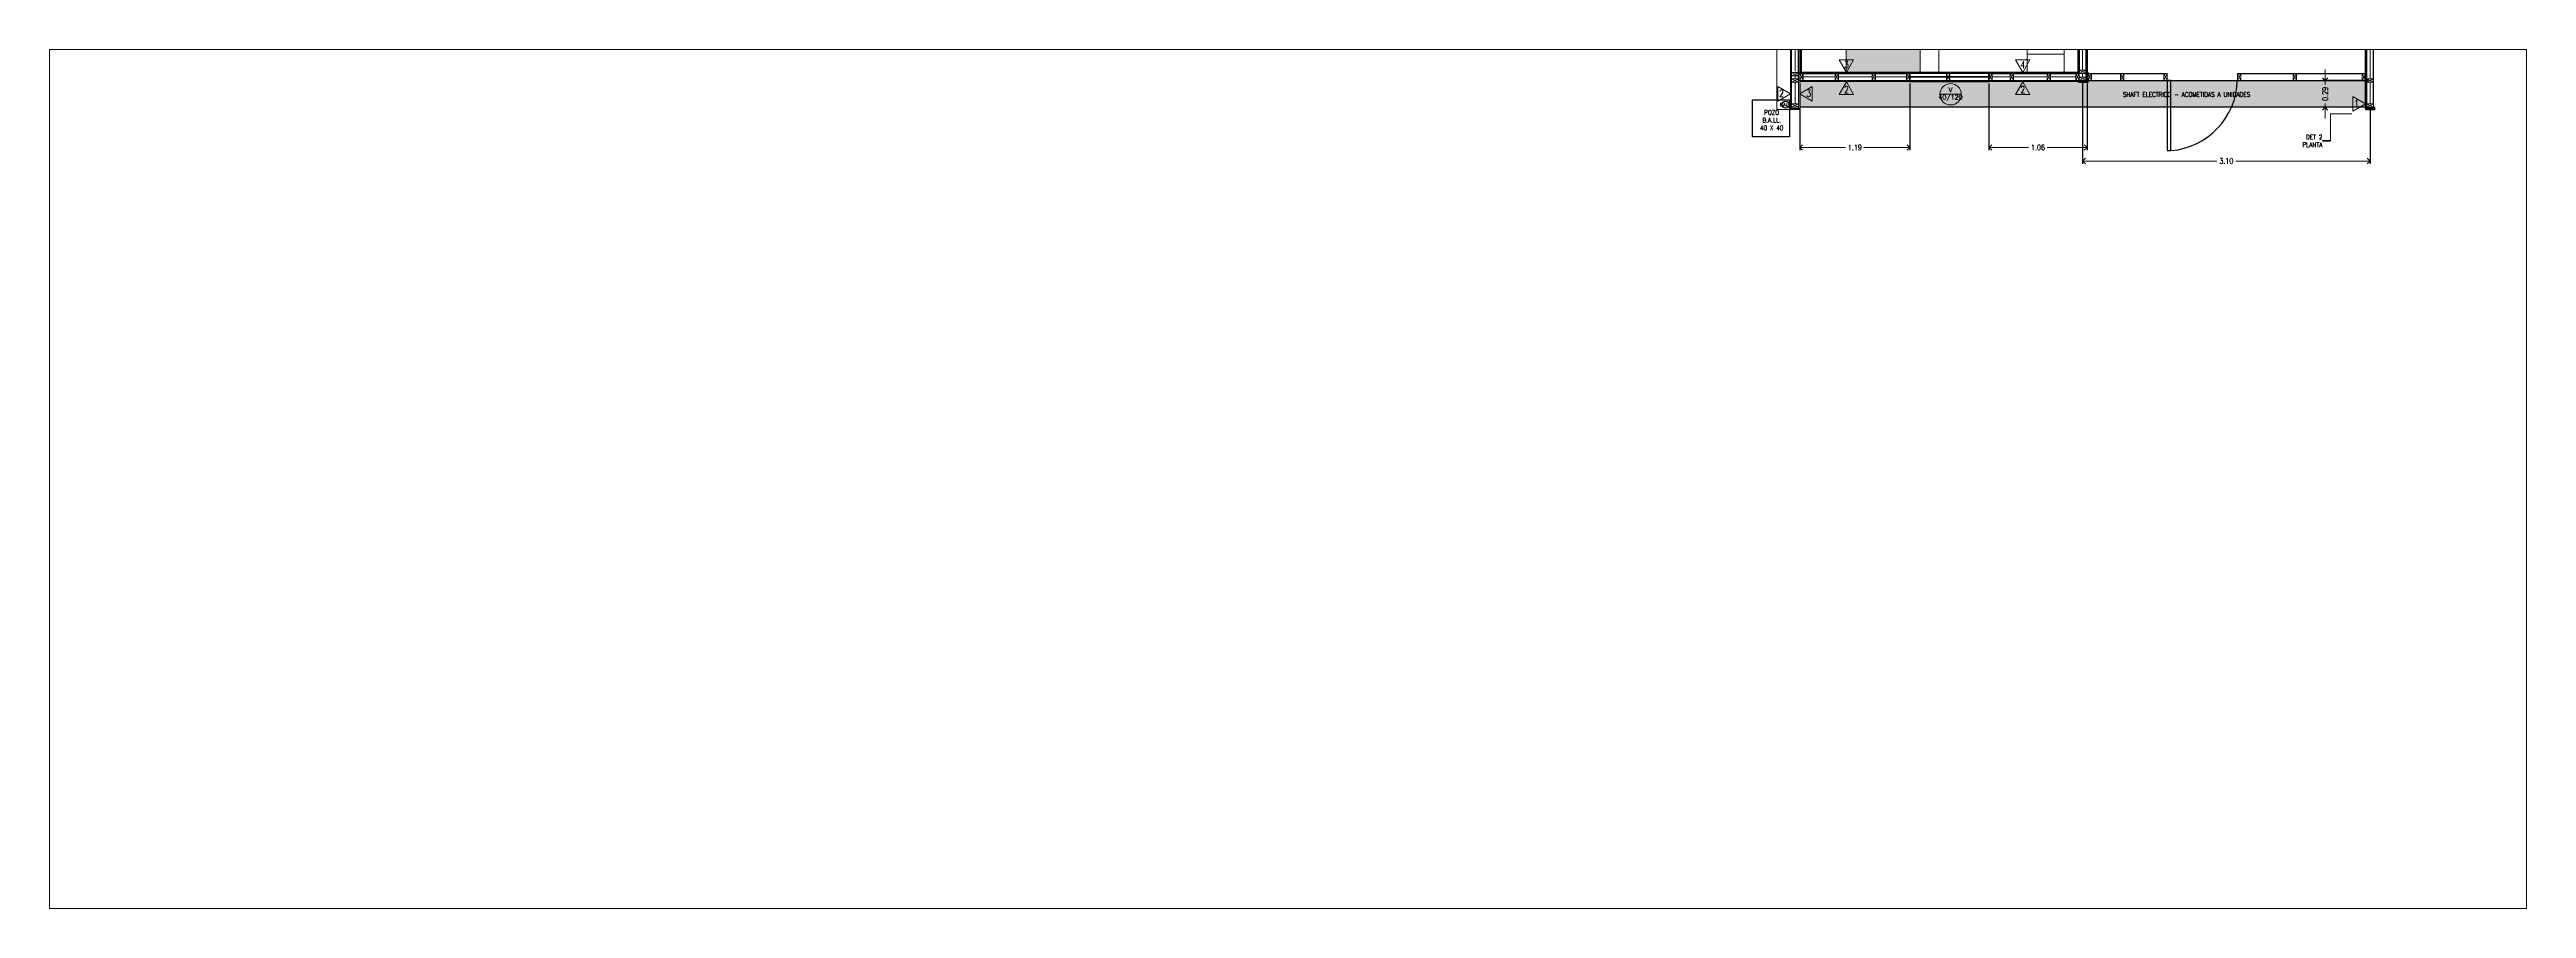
# Paper-space layout 'Layout1' of a CAD drawing. Header units: inches. Extents: x 0.31 to 2.78, y 0.11 to 0.96.
# The model-space entities are those that its viewports show. They can reach past a viewport. Long polylines and large blocks are cut down to what shows.
import ezdxf
from ezdxf.enums import TextEntityAlignment as Align

# ---------------------------------------------------------------- set-up
doc = ezdxf.new("R2010")
doc.units = ezdxf.units.IN
doc.header["$MEASUREMENT"] = 0
doc.linetypes.add('CENTER', pattern=[2, 1.25, -0.25, 0.25, -0.25])
doc.layers.get('DEFPOINTS').update_dxf_attribs({"color": 210})
doc.layers.add('_AUX', color=210, linetype='Continuous', lineweight=18, plot=False)
for name, color, linetype, lineweight in [('A-ANNO-DIMS', 3, 'Continuous', 18), ('A-ANNO-SYMB', 3, 'Continuous', 18), ('A-ANNO-TEXT', 3, 'Continuous', 18), ('A-DETL-MBND', 3, 'Continuous', 18), ('A-DETL-MCUT', 4, 'Continuous', 25), ('A-DOOR-FULL', 4, 'Continuous', 25), ('A-DOOR-SYMB', 3, 'Continuous', 18), ('A-ELEV-IDEN', 3, 'Continuous', 18), ('A-ELEV-MBE1', 7, 'Continuous', 35), ('A-ELEV-MBE2', 4, 'Continuous', 25), ('A-FLOR-PATT', 8, 'Continuous', 18), ('A-FURN', 8, 'Continuous', 18), ('A-SECT-MCUT', 7, 'Continuous', 35), ('A-WALL-PATT', 8, 'Continuous', 18), ('A-WALL-STUD', 3, 'Continuous', 18)]:
    doc.layers.add(name, color=color, linetype=linetype, lineweight=lineweight)
doc.styles.add('E-ROMANS', font='romans.shx', dxfattribs={"width": 0.8})
doc.dimstyles.new('E-0050_ARW_12', dxfattribs={"dimscale": 0.001, "dimtxt": 60, "dimasz": 60, "dimexe": 30, "dimexo": 20, "dimgap": 30, "dimtad": 0, "dimzin": 0, "dimdsep": 46, "dimtxsty": 'E-ROMANS', "dimblk": 'OPEN90', "dimcen": 30, "dimclrd": 256, "dimclre": 256, "dimclrt": 256, "dimadec": 0, "dimazin": 0, "dimtfac": 1, "dimtmove": 1, "dimatfit": 3, "dimldrblk": 'OPEN90', "dimfxl": 1, "dimtfill": 1, "dimtolj": 1, "dimtzin": 0, "dimlwd": -1, "dimarcsym": 0})

# ---------------------------------------------------------------- blocks, each defined once
blk = doc.blocks.new('_Open90')
at = {"color": 0, "linetype": 'ByBlock', "lineweight": -2}
for p, q in [((0, 0), (-1, 0)), ((-0.5, 0.5), (0, 0)), ((0, 0), (-0.5, -0.5))]:
    blk.add_line(p, q, dxfattribs=at)
blk = doc.blocks.new('*D16')
at = {"layer": 'A-ANNO-DIMS', "transparency": 16777216}
for p, q in [((17.171, 8.85), (17.171, 8.91)), ((17.171, 8.79), (17.171, 8.748)), ((17.171, 8.502), (17.171, 8.544)), ((17.171, 8.442), (17.171, 8.382))]:
    blk.add_line(p, q, dxfattribs=at)
at = {"layer": 'A-ANNO-DIMS', "lineweight": -2, "transparency": 16777216}
for p, q in [((17.635, 8.79), (17.141, 8.79)), ((17.598, 8.502), (17.141, 8.502))]:
    blk.add_line(p, q, dxfattribs=at)
at = {"layer": 'DEFPOINTS', "color": 0, "transparency": 16777216}
for p in [(17.655, 8.79), (17.618, 8.502)]:
    blk.add_point(p, dxfattribs=at)
at = {"layer": 'A-ANNO-DIMS', "transparency": 16777216, "xscale": 0.06, "yscale": 0.06, "zscale": 0.06}
for p, rotation in [((17.171, 8.79), 270), ((17.171, 8.502), 90)]:
    blk.add_blockref('_Open90', p, dxfattribs=dict(at, rotation=rotation))
at = {"layer": 'A-ANNO-DIMS', "transparency": 16777216, "insert": (17.171, 8.646), "char_height": 0.06, "attachment_point": 5, "rotation": 90, "style": 'E-ROMANS', "bg_fill": 3, "box_fill_scale": 1.25, "bg_fill_color": 256, "bg_fill_true_color": 13158600, "bg_fill_transparency": 0}
blk.add_mtext('\\A1;0.29', dxfattribs=at)
at = {"layer": 'DEFPOINTS', "color": 0, "transparency": 16777216}
blk.add_point((17.171, 8.79), dxfattribs=at)
blk = doc.blocks.new('*D17')
at = {"layer": 'A-ANNO-DIMS', "lineweight": -2, "transparency": 16777216}
for p, q in [((14.558, 8.795), (14.558, 7.893)), ((17.655, 8.507), (17.655, 7.893))]:
    blk.add_line(p, q, dxfattribs=at)
at = {"layer": 'A-ANNO-DIMS', "transparency": 16777216}
for p, q in [((14.618, 7.923), (16.003, 7.923)), ((17.595, 7.923), (16.21, 7.923))]:
    blk.add_line(p, q, dxfattribs=at)
at = {"layer": 'DEFPOINTS', "color": 0, "transparency": 16777216}
for p in [(14.558, 8.815), (17.655, 8.527), (17.655, 7.923)]:
    blk.add_point(p, dxfattribs=at)
at = {"layer": 'A-ANNO-DIMS', "transparency": 16777216, "xscale": 0.06, "yscale": 0.06, "zscale": 0.06, "rotation": 180}
blk.add_blockref('_Open90', (14.558, 7.923), dxfattribs=at)
at = {"layer": 'A-ANNO-DIMS', "transparency": 16777216, "xscale": 0.06, "yscale": 0.06, "zscale": 0.06}
blk.add_blockref('_Open90', (17.655, 7.923), dxfattribs=at)
at = {"layer": 'A-ANNO-DIMS', "transparency": 16777216, "insert": (16.107, 7.923), "char_height": 0.06, "attachment_point": 5, "style": 'E-ROMANS', "bg_fill": 3, "box_fill_scale": 1.25, "bg_fill_color": 256, "bg_fill_true_color": 13158600, "bg_fill_transparency": 0}
blk.add_mtext('\\A1;3.10', dxfattribs=at)
blk = doc.blocks.new('*D19')
at = {"layer": 'A-ANNO-DIMS', "lineweight": -2, "transparency": 16777216}
for p, q in [((11.511, 8.759), (11.511, 8.039)), ((12.699, 8.759), (12.699, 8.039))]:
    blk.add_line(p, q, dxfattribs=at)
at = {"layer": 'A-ANNO-DIMS', "transparency": 16777216}
for p, q in [((11.571, 8.069), (12.006, 8.069)), ((12.639, 8.069), (12.203, 8.069))]:
    blk.add_line(p, q, dxfattribs=at)
at = {"layer": 'DEFPOINTS', "color": 0, "transparency": 16777216}
for p in [(11.511, 8.779), (12.699, 8.779), (12.699, 8.069)]:
    blk.add_point(p, dxfattribs=at)
at = {"layer": 'A-ANNO-DIMS', "transparency": 16777216, "xscale": 0.06, "yscale": 0.06, "zscale": 0.06, "rotation": 180}
blk.add_blockref('_Open90', (11.511, 8.069), dxfattribs=at)
at = {"layer": 'A-ANNO-DIMS', "transparency": 16777216, "xscale": 0.06, "yscale": 0.06, "zscale": 0.06}
blk.add_blockref('_Open90', (12.699, 8.069), dxfattribs=at)
at = {"layer": 'A-ANNO-DIMS', "transparency": 16777216, "insert": (12.105, 8.069), "char_height": 0.06, "attachment_point": 5, "style": 'E-ROMANS', "bg_fill": 3, "box_fill_scale": 1.25, "bg_fill_color": 256, "bg_fill_true_color": 13158600, "bg_fill_transparency": 0}
blk.add_mtext('\\A1;1.19', dxfattribs=at)
blk = doc.blocks.new('*D18')
at = {"layer": 'A-ANNO-DIMS', "lineweight": -2, "transparency": 16777216}
for p, q in [((13.549, 8.759), (13.549, 8.039)), ((14.606, 8.759), (14.606, 8.039))]:
    blk.add_line(p, q, dxfattribs=at)
at = {"layer": 'A-ANNO-DIMS', "transparency": 16777216}
for p, q in [((13.609, 8.069), (13.977, 8.069)), ((14.546, 8.069), (14.177, 8.069))]:
    blk.add_line(p, q, dxfattribs=at)
at = {"layer": 'DEFPOINTS', "color": 0, "transparency": 16777216}
for p in [(13.549, 8.779), (14.606, 8.779), (14.606, 8.069)]:
    blk.add_point(p, dxfattribs=at)
at = {"layer": 'A-ANNO-DIMS', "transparency": 16777216, "xscale": 0.06, "yscale": 0.06, "zscale": 0.06, "rotation": 180}
blk.add_blockref('_Open90', (13.549, 8.069), dxfattribs=at)
at = {"layer": 'A-ANNO-DIMS', "transparency": 16777216, "xscale": 0.06, "yscale": 0.06, "zscale": 0.06}
blk.add_blockref('_Open90', (14.606, 8.069), dxfattribs=at)
at = {"layer": 'A-ANNO-DIMS', "transparency": 16777216, "insert": (14.077, 8.069), "char_height": 0.06, "attachment_point": 5, "style": 'E-ROMANS', "bg_fill": 3, "box_fill_scale": 1.25, "bg_fill_color": 256, "bg_fill_true_color": 13158600, "bg_fill_transparency": 0}
blk.add_mtext('\\A1;1.06', dxfattribs=at)
blk = doc.blocks.new('IO')
for p, q in [((-242.304, 128.334), (-242.304, 129.134)), ((-241.504, 129.134), (-242.304, 129.134)), ((-241.504, 128.334), (-241.504, 129.134))]:
    blk.add_line(p, q)

msp = doc.modelspace()

# ---------------------------------------------------------------- linework, layer by layer
at = {"layer": 'A-ANNO-SYMB'}
msp.add_line((13.011, 8.875), (13.011, 11.275), dxfattribs=at)
at = {"layer": 'A-DETL-MBND'}
msp.add_line((11.413, 8.479), (11.413, 8.49), dxfattribs=at)
for points in [[(11.424, 12.415), (11.424, 8.49), (11.413, 8.49), (11.413, 12.39)], [(11.413, 8.49), (11.511, 8.49), (11.511, 8.479), (11.413, 8.479)], [(11.424, 8.49), (11.499, 8.49), (11.499, 8.502), (11.424, 8.502)]]:
    msp.add_lwpolyline(points, dxfattribs=at)
for points in [[(14.617, 8.879), (14.606, 8.879), (14.606, 8.779), (14.617, 8.779)], [(11.499, 8.49), (11.499, 8.79), (11.511, 8.79), (11.511, 8.49)], [(12.699, 8.79), (12.699, 8.779), (11.511, 8.779), (11.511, 8.79)], [(14.606, 8.79), (14.606, 8.779), (13.549, 8.779), (13.549, 8.79)], [(14.617, 8.768), (14.617, 8.779), (14.517, 8.779), (14.517, 8.768)]]:
    msp.add_lwpolyline(points, close=True, dxfattribs=at)
at = {"layer": 'A-DETL-MCUT'}
msp.add_lwpolyline([(11.511, 8.79), (11.511, 8.79), (11.499, 8.79), (11.499, 9.99), (11.511, 9.99), (11.511, 8.865)], dxfattribs=at)
at = {"layer": 'A-DOOR-SYMB'}
msp.add_lwpolyline([(13.021, 8.642), (13.251, 8.642)], dxfattribs=at)
msp.add_circle((13.136, 8.642), 0.115, dxfattribs=at)
at = {"layer": 'A-ELEV-IDEN'}
msp.add_lwpolyline([(11.413, 16.001), (11.265, 16.001), (11.265, 8.479), (11.413, 8.479)], dxfattribs=at)
at = {"layer": 'A-ELEV-MBE1'}
for p, q in [((12.699, 8.875), (13.549, 8.875)), ((12.699, 8.875), (12.724, 8.875)), ((12.699, 8.779), (12.699, 8.875)), ((13.524, 8.875), (13.549, 8.875)), ((13.549, 8.875), (13.549, 8.779)), ((12.699, 8.779), (13.549, 8.779)), ((12.724, 8.779), (12.699, 8.779)), ((13.549, 8.779), (13.524, 8.779))]:
    msp.add_line(p, q, dxfattribs=at)
at = {"layer": 'A-ELEV-MBE1', "linetype": 'Continuous'}
msp.add_line((12.699, 8.828), (13.549, 8.828), dxfattribs=at)
at = {"layer": 'A-ELEV-MBE2', "ltscale": 0.05}
msp.add_lwpolyline([(11.002, 8.582), (11.402, 8.582), (11.402, 8.182), (11.002, 8.182)], close=True, dxfattribs=at)
msp.add_circle((11.36, 8.53), 0.0375, dxfattribs=at)
at = {"layer": 'A-FURN'}
msp.add_line((14.361, 9.475), (14.361, 9.075), dxfattribs=at)
msp.add_lwpolyline([(14.361, 9.075), (13.961, 9.075), (13.961, 9.475)], dxfattribs=at)
for start, end in [(259.6188, 270), (259.6188, 270), (270, 280.3812), (270, 280.3812)]:
    msp.add_arc((11.761, 10.001), 0.75, start, end, dxfattribs=at)
at = {"layer": 'A-SECT-MCUT'}
for points in [[(14.521, 9.99), (14.521, 8.875), (14.511, 8.875), (14.511, 9.99)], [(14.606, 9.99), (14.606, 8.79), (14.596, 8.79), (14.596, 9.99)], [(11.511, 8.875), (12.699, 8.875), (12.699, 8.865), (11.511, 8.865)], [(13.549, 8.875), (14.521, 8.875), (14.521, 8.865), (13.549, 8.865)]]:
    msp.add_lwpolyline(points, close=True, dxfattribs=at)
at = {"layer": 'A-WALL-PATT', "ltscale": 0.1}
for p, q in [((11.461, 9.565), (11.461, 9.215)), ((14.558, 9.565), (14.558, 9.215)), ((17.655, 9.565), (17.655, 9.215))]:
    msp.add_line(p, q, dxfattribs=at)
at = {"layer": 'A-WALL-STUD'}
for p, q in [((11.499, 9.208), (11.424, 9.172)), ((11.424, 9.208), (11.499, 9.172)), ((14.521, 9.208), (14.596, 9.172)), ((14.596, 9.208), (14.521, 9.172)), ((17.618, 9.208), (17.693, 9.172)), ((17.693, 9.208), (17.618, 9.172)), ((13.092, 8.79), (13.128, 8.865)), ((13.092, 8.865), (13.128, 8.79))]:
    msp.add_line(p, q, dxfattribs=at)
for points in [[(11.499, 9.208), (11.424, 9.208), (11.424, 9.172), (11.499, 9.172)], [(14.521, 9.208), (14.596, 9.208), (14.596, 9.172), (14.521, 9.172)], [(17.618, 9.208), (17.693, 9.208), (17.693, 9.172), (17.618, 9.172)], [(13.092, 8.79), (13.092, 8.865), (13.128, 8.865), (13.128, 8.79)]]:
    msp.add_lwpolyline(points, close=True, dxfattribs=at)

# ---------------------------------------------------------------- texts
at = {"layer": 'A-ANNO-TEXT', "char_height": 0.075, "attachment_point": 5, "rotation": 0.0005, "style": 'E-ROMANS'}
for s, insert in [('\\pi-0.45,l0.45,t0.45;3', (12.014, 8.961)), ('\\pi-0.45,l0.45,t0.45;4', (13.913, 8.961)), ('\\pi-0.45,l0.45,t0.45;2', (11.315, 8.653))]:
    msp.add_mtext(s, dxfattribs=dict(at, insert=insert))
at = {"layer": 'A-ANNO-TEXT', "attachment_point": 5, "style": 'E-ROMANS'}
for s, insert, char_height in [('\\pi-0.09,l0.09,t0.09;B.A.LL.', (11.36, 8.53), 0.03), ('\\pi-0.15,l0.15,t0.15;POZO\\PB.A.LL.\\P40 X 40', (11.209, 8.363), 0.05)]:
    msp.add_mtext(s, dxfattribs=dict(at, insert=insert, char_height=char_height))
at = {"layer": 'A-ANNO-TEXT', "style": 'E-ROMANS'}
msp.add_attdef('40/120', text='xx/xxx', height=0.05, dxfattribs=at).set_placement((13.136, 8.636), align=Align.TOP_CENTER)
msp.add_attdef('V', text='V', height=0.05, dxfattribs=at).set_placement((13.136, 8.649), align=Align.BOTTOM_CENTER)

# ---------------------------------------------------------------- dimensions: what is measured, and where the dimension line sits
at = {"layer": 'A-ANNO-DIMS'}
dim = msp.add_linear_dim(base=(17.171, 8.79), p1=(17.618, 8.502), p2=(17.655, 8.79), angle=90, dimstyle='E-0050_ARW_12', dxfattribs=at)
dim.commit()
dim.dimension.update_dxf_attribs({"geometry": '*D16', "text_midpoint": (17.171, 8.646)})

# ---------------------------------------------------------------- next in the draw order: hatches: boundary and pattern name
at = {"layer": 'A-FLOR-PATT'}
h = msp.add_hatch(dxfattribs=at)
h.set_pattern_fill('BRASS', color=256, scale=0.01, angle=45, style=0)
h.set_pattern_definition([(45, (-446.0369, -14.47124), (-0.044901281, 0.044901281), []), (45, (-446.05935, -14.44879), (-0.044901281, 0.044901281), [0.03175, -0.015875])])
h.paths.add_polyline_path([(17.606, 8.79), (14.626, 8.79), (14.617, 8.768), (14.517, 8.768), (14.517, 8.779), (13.549, 8.779), (13.524, 8.779), (12.699, 8.779), (11.511, 8.779), (11.511, 8.502), (17.606, 8.502)])

# ---------------------------------------------------------------- next in the draw order: linework, layer by layer
at = {"layer": 'A-DETL-MCUT'}
for points in [[(17.606, 8.79), (17.606, 9.99), (17.618, 9.99), (17.618, 8.79)], [(17.606, 8.49), (17.606, 8.79), (17.618, 8.79), (17.618, 8.49)]]:
    msp.add_lwpolyline(points, close=True, dxfattribs=at)
for points in [[(17.708, 8.49), (17.606, 8.49), (17.606, 8.479), (17.708, 8.479)], [(17.708, 8.49), (17.618, 8.49), (17.618, 8.502), (17.708, 8.502)]]:
    msp.add_lwpolyline(points, dxfattribs=at)
at = {"layer": 'A-ELEV-MBE2'}
msp.add_line((17.693, 8.538), (17.693, 15.942), dxfattribs=at)

# ---------------------------------------------------------------- next in the draw order: dimensions: what is measured, and where the dimension line sits
at = {"layer": 'A-ANNO-DIMS'}
for base, p1, p2, picture, middle in [((17.655, 7.923), (14.558, 8.815), (17.655, 8.527), '*D17', (16.107, 7.923)), ((12.699, 8.069), (11.511, 8.779), (12.699, 8.779), '*D19', (12.105, 8.069))]:
    dim = msp.add_linear_dim(base=base, p1=p1, p2=p2, dimstyle='E-0050_ARW_12', dxfattribs=at)
    dim.commit()
    dim.dimension.update_dxf_attribs({"geometry": picture, "text_midpoint": middle})

# ---------------------------------------------------------------- next in the draw order: hatches: boundary and pattern name
at = {"layer": 'A-FLOR-PATT'}
h = msp.add_hatch(dxfattribs=at)
h.set_pattern_fill('DOTS', color=256, scale=0.02, style=0)
h.set_pattern_definition([(0, (-446.0369, -14.47124), (0.015875, 0.03175), [0, -0.03175])])
h.paths.add_polyline_path([(12.808, 12.683), (11.511, 12.683), (11.511, 12.183), (12.111, 12.183), (12.111, 12.126), (11.511, 12.126), (11.511, 9.675), (12.011, 9.675), (12.011, 8.875), (12.808, 8.875)])
h.paths.add_polyline_path([(11.561, 10.425), (12.161, 10.425), (12.161, 11.025), (11.561, 11.025)], flags=16)
h.paths.add_polyline_path([(12.01, 11.426), (11.511, 11.426), (11.511, 11.075), (12.01, 11.075)], flags=16)
h.paths.add_polyline_path([(12.111, 12.076), (11.511, 12.076), (11.511, 11.476), (12.111, 11.476)], flags=16)
h.paths.add_polyline_path([(12.011, 10.375), (11.511, 10.375), (11.511, 9.675), (12.011, 9.675)], flags=16)

# ---------------------------------------------------------------- next in the draw order: linework, layer by layer
msp.add_line((16.226, 8.866), (17.606, 8.866))
at = {"layer": '_AUX'}
msp.add_lwpolyline([(12.808, 12.683), (11.511, 12.683), (11.511, 12.183), (12.111, 12.183), (12.111, 12.126), (11.511, 12.126), (11.511, 9.675), (12.011, 9.675), (12.011, 8.875), (12.808, 8.875)], close=True, dxfattribs=at)
at = {"layer": 'A-ANNO-SYMB'}
msp.add_lwpolyline([(17.458, 8.432), (17.229, 8.432), (17.229, 8.14), (17.141, 8.14)], dxfattribs=at)
at = {"layer": 'A-ANNO-SYMB', "const_width": 0.02}
msp.add_lwpolyline([(17.141, 8.14), (17.229, 8.14)], dxfattribs=at)
at = {"layer": 'A-ANNO-TEXT'}
for points in [[(12.014, 8.875), (12.092, 9.011), (11.936, 9.011)], [(11.412, 8.647), (11.276, 8.725), (11.276, 8.569)], [(11.511, 8.647), (11.646, 8.725), (11.646, 8.569)], [(12.014, 8.776), (12.092, 8.64), (11.936, 8.64)], [(17.606, 8.539), (17.47, 8.618), (17.47, 8.461)]]:
    msp.add_lwpolyline(points, close=True, dxfattribs=at)
at = {"layer": 'A-DOOR-FULL', "linetype": 'CENTER'}
msp.add_lwpolyline([(15.51, 8.035), (15.51, 8.79), (15.47, 8.79), (15.47, 8.035), (15.51, 8.035)], dxfattribs=at)
msp.add_arc((15.45, 8.808), 0.775, 274.4047, 358.7104, dxfattribs=at)
at = {"layer": 'A-ELEV-IDEN'}
msp.add_lwpolyline([(12.808, 12.683), (12.808, 8.875)], dxfattribs=at)
at = {"layer": 'A-FURN'}
for p, q in [((11.511, 8.875), (11.511, 9.675)), ((12.011, 9.675), (12.011, 8.875)), ((12.011, 8.875), (11.511, 8.875))]:
    msp.add_line(p, q, dxfattribs=at)
at = {"layer": 'A-SECT-MCUT'}
msp.add_line((11.526, 8.875), (11.526, 9.675), dxfattribs=at)
at = {"layer": 'A-WALL-PATT', "ltscale": 0.1}
for p, q in [((11.461, 9.165), (11.461, 8.89)), ((17.655, 9.165), (17.655, 8.808)), ((11.461, 8.808), (11.461, 8.847)), ((11.535, 8.828), (11.886, 8.828)), ((11.936, 8.828), (12.286, 8.828)), ((12.336, 8.828), (12.663, 8.828)), ((11.461, 8.772), (11.461, 8.538)), ((17.655, 8.772), (17.655, 8.538))]:
    msp.add_line(p, q, dxfattribs=at)
at = {"layer": 'A-WALL-STUD'}
for p, q in [((11.499, 8.875), (11.424, 8.839)), ((11.424, 8.875), (11.499, 8.839)), ((11.499, 8.808), (11.424, 8.772)), ((11.424, 8.808), (11.499, 8.772)), ((11.511, 8.79), (11.547, 8.865)), ((11.511, 8.865), (11.547, 8.79)), ((11.893, 8.79), (11.929, 8.865)), ((11.893, 8.865), (11.929, 8.79)), ((12.293, 8.79), (12.329, 8.865)), ((12.293, 8.865), (12.329, 8.79)), ((12.663, 8.79), (12.699, 8.865)), ((12.663, 8.865), (12.699, 8.79)), ((14.965, 8.787), (15.001, 8.862)), ((14.965, 8.862), (15.001, 8.787)), ((15.434, 8.791), (15.47, 8.866)), ((15.434, 8.866), (15.47, 8.791)), ((16.226, 8.791), (16.262, 8.866)), ((16.226, 8.866), (16.262, 8.791)), ((16.226, 8.791), (16.262, 8.866)), ((16.226, 8.866), (16.262, 8.791)), ((16.226, 8.791), (16.262, 8.866)), ((16.226, 8.866), (16.262, 8.791)), ((16.226, 8.791), (16.262, 8.866)), ((16.226, 8.866), (16.262, 8.791)), ((16.825, 8.79), (16.861, 8.865)), ((16.825, 8.865), (16.861, 8.79)), ((17.57, 8.79), (17.606, 8.865)), ((17.57, 8.865), (17.606, 8.79)), ((17.693, 8.808), (17.618, 8.772)), ((17.618, 8.808), (17.693, 8.772)), ((11.499, 8.538), (11.424, 8.502)), ((11.424, 8.538), (11.499, 8.502)), ((17.693, 8.538), (17.618, 8.502)), ((17.618, 8.538), (17.693, 8.502))]:
    msp.add_line(p, q, dxfattribs=at)
for points in [[(11.499, 8.875), (11.424, 8.875), (11.424, 8.839), (11.499, 8.839)], [(11.499, 8.808), (11.424, 8.808), (11.424, 8.772), (11.499, 8.772)], [(11.511, 8.79), (11.511, 8.865), (11.547, 8.865), (11.547, 8.79)], [(11.893, 8.79), (11.893, 8.865), (11.929, 8.865), (11.929, 8.79)], [(12.293, 8.79), (12.293, 8.865), (12.329, 8.865), (12.329, 8.79)], [(12.663, 8.79), (12.663, 8.865), (12.699, 8.865), (12.699, 8.79)], [(14.965, 8.787), (14.965, 8.862), (15.001, 8.862), (15.001, 8.787)], [(15.434, 8.791), (15.434, 8.866), (15.47, 8.866), (15.47, 8.791)], [(16.226, 8.791), (16.226, 8.866), (16.262, 8.866), (16.262, 8.791)], [(16.226, 8.791), (16.226, 8.866), (16.262, 8.866), (16.262, 8.791)], [(16.226, 8.791), (16.226, 8.866), (16.262, 8.866), (16.262, 8.791)], [(16.226, 8.791), (16.226, 8.866), (16.262, 8.866), (16.262, 8.791)], [(16.825, 8.79), (16.825, 8.865), (16.861, 8.865), (16.861, 8.79)], [(17.57, 8.79), (17.57, 8.865), (17.606, 8.865), (17.606, 8.79)], [(17.693, 8.808), (17.618, 8.808), (17.618, 8.772), (17.693, 8.772)], [(11.499, 8.538), (11.424, 8.538), (11.424, 8.502), (11.499, 8.502)], [(17.693, 8.538), (17.618, 8.538), (17.618, 8.502), (17.693, 8.502)]]:
    msp.add_lwpolyline(points, close=True, dxfattribs=at)

# ---------------------------------------------------------------- next in the draw order: block references
at = {"layer": 'A-ANNO-SYMB', "xscale": -1, "rotation": 270}
msp.add_blockref('IO', (-116.324, 251.18), dxfattribs=at)

# ---------------------------------------------------------------- next in the draw order: texts
at = {"layer": 'A-ANNO-TEXT', "char_height": 0.075, "attachment_point": 5, "style": 'E-ROMANS'}
for s, insert, rotation in [('\\pi-0.45,l0.45,t0.45;3', (11.608, 8.653), 359.9995), ('\\pi-0.45,l0.45,t0.45;2', (12.014, 8.691), 359.9995), ('\\pi-0.45,l0.45,t0.45;1', (17.509, 8.545), 0.0005)]:
    msp.add_mtext(s, dxfattribs=dict(at, insert=insert, rotation=rotation))
at = {"layer": 'A-ANNO-TEXT', "char_height": 0.05, "style": 'E-ROMANS'}
for s, insert, attachment_point in [('\\pi-0.15,l0.15,t0.15;SHAFT ELECTRICO - ACOMETIDAS A UNIDADES', (15.678, 8.639), 5), ('\\pi-0.15,l0.15,t0.15;DET 2\\PPLANTA', (17.141, 8.14), 6)]:
    msp.add_mtext(s, dxfattribs=dict(at, insert=insert, attachment_point=attachment_point))

# ---------------------------------------------------------------- next in the draw order: dimensions: what is measured, and where the dimension line sits
at = {"layer": 'A-ANNO-DIMS'}
dim = msp.add_linear_dim(base=(14.606, 8.069), p1=(13.549, 8.779), p2=(14.606, 8.779), dimstyle='E-0050_ARW_12', dxfattribs=at)
dim.commit()
dim.dimension.update_dxf_attribs({"geometry": '*D18', "text_midpoint": (14.077, 8.069)})

# ---------------------------------------------------------------- next in the draw order: linework, layer by layer
msp.add_line((14.618, 8.866), (15.47, 8.866))
at = {"layer": 'A-ANNO-SYMB'}
for p, q in [((14.511, 8.875), (14.511, 11.275)), ((13.961, 9.075), (13.961, 8.875)), ((14.361, 9.075), (14.361, 8.875)), ((14.511, 8.875), (13.011, 8.875)), ((14.361, 8.875), (13.961, 8.875))]:
    msp.add_line(p, q, dxfattribs=at)
at = {"layer": 'A-ANNO-TEXT'}
for points in [[(13.913, 8.875), (13.991, 9.011), (13.835, 9.011)], [(13.913, 8.776), (13.991, 8.64), (13.835, 8.64)]]:
    msp.add_lwpolyline(points, close=True, dxfattribs=at)
at = {"layer": 'A-ELEV-MBE2'}
for p, q in [((14.617, 8.79), (17.606, 8.79)), ((17.606, 8.502), (11.511, 8.502))]:
    msp.add_line(p, q, dxfattribs=at)
at = {"layer": 'A-WALL-PATT', "ltscale": 0.1}
for p, q in [((14.558, 9.165), (14.558, 8.901)), ((13.585, 8.828), (13.771, 8.828)), ((13.821, 8.828), (14.171, 8.828)), ((14.221, 8.828), (14.485, 8.828)), ((14.558, 8.865), (14.558, 8.826))]:
    msp.add_line(p, q, dxfattribs=at)
at = {"layer": 'A-WALL-STUD'}
for p, q in [((13.549, 8.865), (12.699, 8.865)), ((13.549, 8.79), (13.585, 8.865)), ((13.549, 8.865), (13.585, 8.79)), ((13.549, 8.79), (13.549, 8.865)), ((13.778, 8.79), (13.814, 8.865)), ((13.778, 8.865), (13.814, 8.79)), ((14.178, 8.79), (14.214, 8.865)), ((14.178, 8.865), (14.214, 8.79)), ((14.485, 8.79), (14.521, 8.865)), ((14.485, 8.865), (14.521, 8.79)), ((14.521, 8.901), (14.596, 8.865)), ((14.596, 8.901), (14.521, 8.865)), ((14.521, 8.826), (14.596, 8.79)), ((14.596, 8.826), (14.521, 8.79)), ((14.618, 8.791), (14.654, 8.866)), ((14.618, 8.866), (14.654, 8.791)), ((12.699, 8.79), (13.549, 8.79))]:
    msp.add_line(p, q, dxfattribs=at)
for points in [[(13.549, 8.79), (13.549, 8.865), (13.585, 8.865), (13.585, 8.79)], [(13.778, 8.79), (13.778, 8.865), (13.814, 8.865), (13.814, 8.79)], [(14.178, 8.79), (14.178, 8.865), (14.214, 8.865), (14.214, 8.79)], [(14.485, 8.79), (14.485, 8.865), (14.521, 8.865), (14.521, 8.79)], [(14.521, 8.901), (14.596, 8.901), (14.596, 8.865), (14.521, 8.865)], [(14.521, 8.826), (14.596, 8.826), (14.596, 8.79), (14.521, 8.79)], [(14.618, 8.791), (14.618, 8.866), (14.654, 8.866), (14.654, 8.791)]]:
    msp.add_lwpolyline(points, close=True, dxfattribs=at)

# ---------------------------------------------------------------- next in the draw order: texts
at = {"layer": 'A-ANNO-TEXT', "insert": (13.913, 8.691), "char_height": 0.075, "attachment_point": 5, "rotation": 359.9995, "style": 'E-ROMANS'}
msp.add_mtext('\\pi-0.45,l0.45,t0.45;2', dxfattribs=at)

psp = doc.layouts.get("Layout1")

# ---------------------------------------------------------------- viewports
at = {"layer": '0'}
psp.add_viewport(center=(1.5431, 0.5347), size=(2.4689, 0.855556), view_center_point=(6, 4.5), view_height=9.245455, dxfattribs=at)

doc.saveas('drawing.dxf')
